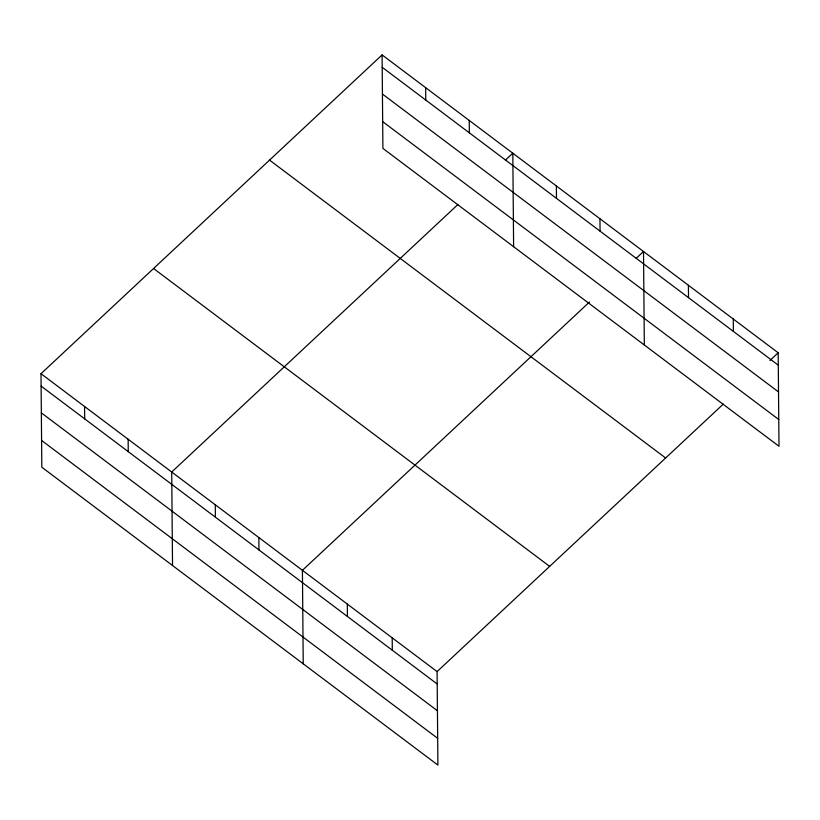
<?xml version="1.0" encoding="UTF-8"?>
<svg xmlns="http://www.w3.org/2000/svg" width="820" height="820" viewBox="0 0 820 820"><rect width="100%" height="100%" fill="white"/><g stroke="black" fill="none" stroke-linecap="round" stroke-linejoin="round"><path stroke-width="1.23" d="M723.281 404.106L437.091 671.601L437.911 765.091L41.82 467.215L41 373.715L382.089 54.909L778.18 352.784L779 446.285L382.909 148.399L382.089 54.909M457.898 204.528L171.708 472.023L172.528 565.513M505.479 160.054L512.808 153.207L513.617 246.697M589.518 301.975L302.416 570.32L303.236 663.81M636.197 258.351L643.515 251.504L644.325 345.005M769.949 360.482L778.18 352.784M382.202 67.291L778.293 365.177M382.438 94.054L778.528 391.939M382.673 121.637L778.764 419.522M269.534 160.115L665.625 458.001M153.565 268.509L549.656 566.394M41 373.715L437.091 671.601M41.113 386.107L437.203 683.993M41.338 412.87L437.429 710.755M41.584 440.442L437.675 738.328M733.295 319.031L733.398 331.413M688.4 285.268L688.513 297.66M599.943 218.745L600.055 231.127M556.37 185.976L556.483 198.358M469.235 120.437L469.337 132.83M425.662 87.668L425.775 100.06M392.196 637.837L392.308 650.229M347.311 604.084L347.413 616.466M258.853 537.551L258.956 549.943M215.281 504.782L215.383 517.174M128.135 439.253L128.248 451.646M84.573 406.484L84.675 418.876"/></g></svg>
